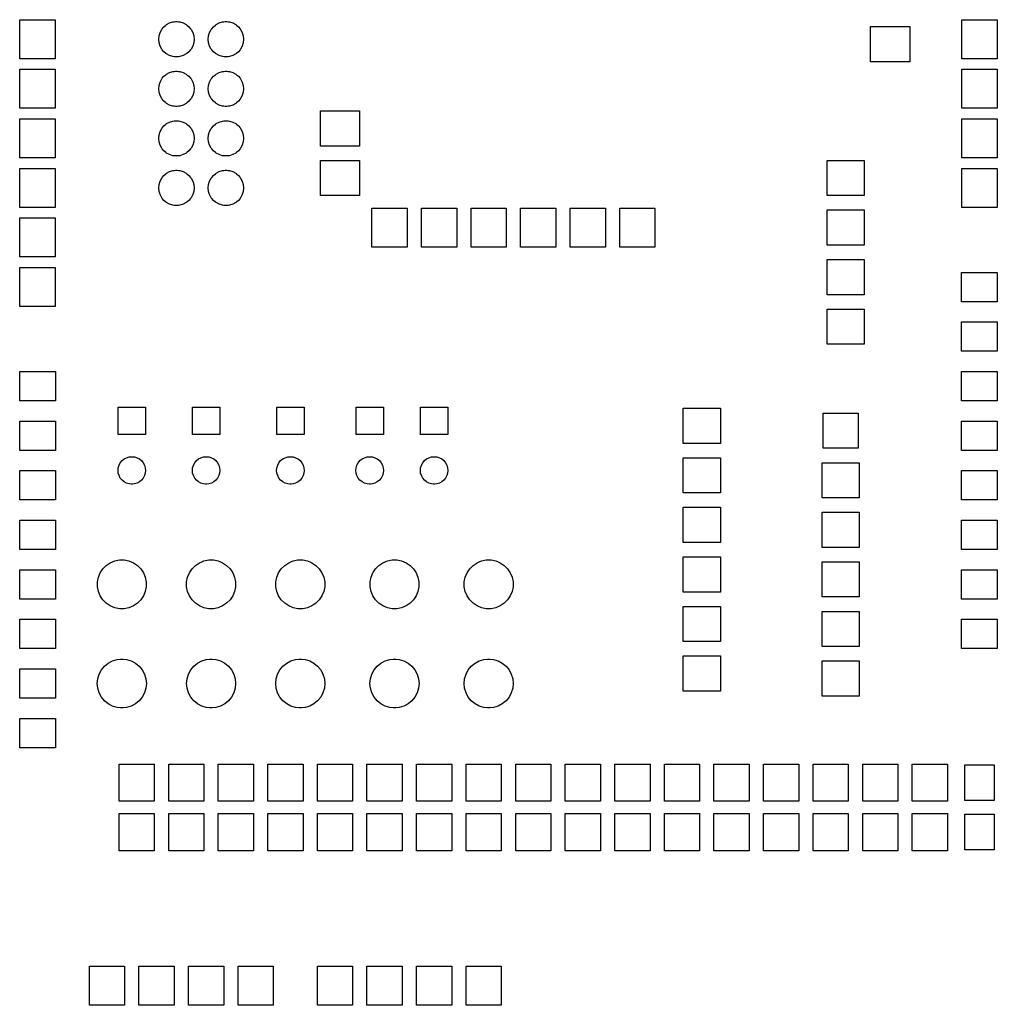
# Model space of a CAD drawing. Extents: x 98 to 148, y -146 to -44.
# Drawn here: x 97.9 to 148, y -146.3 to -95.8 of the extents above; entities that cross this region are included whole.
import ezdxf

# ---------------------------------------------------------------- set-up
doc = ezdxf.new("R2010")
doc.units = 0
doc.header["$MEASUREMENT"] = 0
doc.layers.add('BLACK', color=7, linetype='CONTINUOUS')

msp = doc.modelspace()

# ---------------------------------------------------------------- linework, layer by layer
at = {"layer": 'BLACK', "linetype": 'CONTINUOUS'}
for p, q in [((97.905, -97.775), (97.905, -95.773)), ((97.905, -95.773), (99.707, -95.773)), ((99.707, -95.773), (99.707, -97.775)), ((105.415, -96.0212), (105.572, -95.9376)), ((105.572, -95.9376), (105.741, -95.886)), ((105.741, -95.886), (105.808, -95.8795)), ((105.808, -95.8795), (105.874, -95.873)), ((105.874, -95.873), (105.962, -95.873)), ((105.962, -95.873), (106.028, -95.8795)), ((106.028, -95.8795), (106.095, -95.886)), ((106.095, -95.886), (106.264, -95.9376)), ((106.264, -95.9376), (106.421, -96.0212)), ((107.955, -96.0212), (108.112, -95.9376)), ((108.112, -95.9376), (108.281, -95.886)), ((108.281, -95.886), (108.348, -95.8795)), ((108.348, -95.8795), (108.414, -95.873)), ((108.414, -95.873), (108.502, -95.873)), ((108.502, -95.873), (108.568, -95.8795)), ((108.568, -95.8795), (108.635, -95.886)), ((108.635, -95.886), (108.804, -95.9376)), ((108.804, -95.9376), (108.961, -96.0212)), ((146.165, -97.775), (146.165, -95.773)), ((146.165, -95.773), (147.967, -95.773)), ((147.967, -95.773), (147.967, -97.775)), ((105.03, -96.5974), (105.082, -96.4275)), ((105.082, -96.4275), (105.165, -96.271)), ((105.165, -96.271), (105.195, -96.2353)), ((105.195, -96.2353), (105.278, -96.1338)), ((105.278, -96.1338), (105.379, -96.0506)), ((105.379, -96.0506), (105.415, -96.0212)), ((106.421, -96.0212), (106.457, -96.0506)), ((106.457, -96.0506), (106.558, -96.1338)), ((106.558, -96.1338), (106.641, -96.2353)), ((106.641, -96.2353), (106.671, -96.271)), ((106.671, -96.271), (106.754, -96.4275)), ((106.754, -96.4275), (106.806, -96.5974)), ((107.57, -96.5974), (107.622, -96.4275)), ((107.622, -96.4275), (107.705, -96.271)), ((107.705, -96.271), (107.735, -96.2353)), ((107.735, -96.2353), (107.818, -96.1338)), ((107.818, -96.1338), (107.919, -96.0506)), ((107.919, -96.0506), (107.955, -96.0212)), ((108.961, -96.0212), (108.997, -96.0506)), ((108.997, -96.0506), (109.098, -96.1338)), ((109.098, -96.1338), (109.181, -96.2353)), ((109.181, -96.2353), (109.211, -96.271)), ((109.211, -96.271), (109.294, -96.4275)), ((109.294, -96.4275), (109.346, -96.5974)), ((141.493, -97.929), (141.493, -96.127)), ((141.493, -96.127), (143.495, -96.127)), ((143.495, -96.127), (143.495, -97.929)), ((105.013, -96.774), (105.03, -96.5974)), ((105.03, -96.9506), (105.013, -96.774)), ((105.082, -97.1205), (105.03, -96.9506)), ((106.806, -96.9506), (106.754, -97.1205)), ((106.806, -96.5974), (106.823, -96.774)), ((106.823, -96.774), (106.806, -96.9506)), ((107.553, -96.774), (107.57, -96.5974)), ((107.57, -96.9506), (107.553, -96.774)), ((107.622, -97.1205), (107.57, -96.9506)), ((109.346, -96.9506), (109.294, -97.1205)), ((109.346, -96.5974), (109.363, -96.774)), ((109.363, -96.774), (109.346, -96.9506)), ((105.165, -97.277), (105.082, -97.1205)), ((105.195, -97.3127), (105.165, -97.277)), ((105.278, -97.4142), (105.195, -97.3127)), ((105.379, -97.4974), (105.278, -97.4142)), ((106.558, -97.4142), (106.457, -97.4974)), ((106.641, -97.3127), (106.558, -97.4142)), ((106.671, -97.277), (106.641, -97.3127)), ((106.754, -97.1205), (106.671, -97.277)), ((107.705, -97.277), (107.622, -97.1205)), ((107.735, -97.3127), (107.705, -97.277)), ((107.818, -97.4142), (107.735, -97.3127)), ((107.919, -97.4974), (107.818, -97.4142)), ((109.098, -97.4142), (108.997, -97.4974)), ((109.181, -97.3127), (109.098, -97.4142)), ((109.211, -97.277), (109.181, -97.3127)), ((109.294, -97.1205), (109.211, -97.277)), ((99.707, -97.775), (97.905, -97.775)), ((105.415, -97.5268), (105.379, -97.4974)), ((105.572, -97.6104), (105.415, -97.5268)), ((105.741, -97.662), (105.572, -97.6104)), ((105.808, -97.6685), (105.741, -97.662)), ((105.874, -97.675), (105.808, -97.6685)), ((105.962, -97.675), (105.874, -97.675)), ((106.028, -97.6685), (105.962, -97.675)), ((106.095, -97.662), (106.028, -97.6685)), ((106.264, -97.6104), (106.095, -97.662)), ((106.421, -97.5268), (106.264, -97.6104)), ((106.457, -97.4974), (106.421, -97.5268)), ((107.955, -97.5268), (107.919, -97.4974)), ((108.112, -97.6104), (107.955, -97.5268)), ((108.281, -97.662), (108.112, -97.6104)), ((108.348, -97.6685), (108.281, -97.662)), ((108.414, -97.675), (108.348, -97.6685)), ((108.502, -97.675), (108.414, -97.675)), ((108.568, -97.6685), (108.502, -97.675)), ((108.635, -97.662), (108.568, -97.6685)), ((108.804, -97.6104), (108.635, -97.662)), ((108.961, -97.5268), (108.804, -97.6104)), ((108.997, -97.4974), (108.961, -97.5268)), ((143.495, -97.929), (141.493, -97.929)), ((147.967, -97.775), (146.165, -97.775)), ((97.905, -100.315), (97.905, -98.313)), ((97.905, -98.313), (99.707, -98.313)), ((99.707, -98.313), (99.707, -100.315)), ((105.415, -98.5612), (105.572, -98.4776)), ((105.572, -98.4776), (105.741, -98.426)), ((105.741, -98.426), (105.808, -98.4195)), ((105.808, -98.4195), (105.874, -98.413)), ((105.874, -98.413), (105.962, -98.413)), ((105.962, -98.413), (106.028, -98.4195)), ((106.028, -98.4195), (106.095, -98.426)), ((106.095, -98.426), (106.264, -98.4776)), ((106.264, -98.4776), (106.421, -98.5612)), ((107.955, -98.5612), (108.112, -98.4776)), ((108.112, -98.4776), (108.281, -98.426)), ((108.281, -98.426), (108.348, -98.4195)), ((108.348, -98.4195), (108.414, -98.413)), ((108.414, -98.413), (108.502, -98.413)), ((108.502, -98.413), (108.568, -98.4195)), ((108.568, -98.4195), (108.635, -98.426)), ((108.635, -98.426), (108.804, -98.4776)), ((108.804, -98.4776), (108.961, -98.5612)), ((146.165, -100.315), (146.165, -98.313)), ((146.165, -98.313), (147.967, -98.313)), ((147.967, -98.313), (147.967, -100.315)), ((105.03, -99.1374), (105.082, -98.9675)), ((105.082, -98.9675), (105.165, -98.811)), ((105.165, -98.811), (105.195, -98.7753)), ((105.195, -98.7753), (105.278, -98.6738)), ((105.278, -98.6738), (105.379, -98.5906)), ((105.379, -98.5906), (105.415, -98.5612)), ((106.421, -98.5612), (106.457, -98.5906)), ((106.457, -98.5906), (106.558, -98.6738)), ((106.558, -98.6738), (106.641, -98.7753)), ((106.641, -98.7753), (106.671, -98.811)), ((106.671, -98.811), (106.754, -98.9675)), ((106.754, -98.9675), (106.806, -99.1374)), ((107.57, -99.1374), (107.622, -98.9675)), ((107.622, -98.9675), (107.705, -98.811)), ((107.705, -98.811), (107.735, -98.7753)), ((107.735, -98.7753), (107.818, -98.6738)), ((107.818, -98.6738), (107.919, -98.5906)), ((107.919, -98.5906), (107.955, -98.5612)), ((108.961, -98.5612), (108.997, -98.5906)), ((108.997, -98.5906), (109.098, -98.6738)), ((109.098, -98.6738), (109.181, -98.7753)), ((109.181, -98.7753), (109.211, -98.811)), ((109.211, -98.811), (109.294, -98.9675)), ((109.294, -98.9675), (109.346, -99.1374)), ((105.013, -99.314), (105.03, -99.1374)), ((105.03, -99.4906), (105.013, -99.314)), ((105.082, -99.6605), (105.03, -99.4906)), ((106.806, -99.4906), (106.754, -99.6605)), ((106.806, -99.1374), (106.823, -99.314)), ((106.823, -99.314), (106.806, -99.4906)), ((107.553, -99.314), (107.57, -99.1374)), ((107.57, -99.4906), (107.553, -99.314)), ((107.622, -99.6605), (107.57, -99.4906)), ((109.346, -99.4906), (109.294, -99.6605)), ((109.346, -99.1374), (109.363, -99.314)), ((109.363, -99.314), (109.346, -99.4906)), ((105.165, -99.817), (105.082, -99.6605)), ((105.195, -99.8527), (105.165, -99.817)), ((105.278, -99.9542), (105.195, -99.8527)), ((105.379, -100.037), (105.278, -99.9542)), ((106.558, -99.9542), (106.457, -100.037)), ((106.641, -99.8527), (106.558, -99.9542)), ((106.671, -99.817), (106.641, -99.8527)), ((106.754, -99.6605), (106.671, -99.817)), ((107.705, -99.817), (107.622, -99.6605)), ((107.735, -99.8527), (107.705, -99.817)), ((107.818, -99.9542), (107.735, -99.8527)), ((107.919, -100.037), (107.818, -99.9542)), ((109.098, -99.9542), (108.997, -100.037)), ((109.181, -99.8527), (109.098, -99.9542)), ((109.211, -99.817), (109.181, -99.8527)), ((109.294, -99.6605), (109.211, -99.817)), ((99.707, -100.315), (97.905, -100.315)), ((105.415, -100.067), (105.379, -100.037)), ((105.572, -100.15), (105.415, -100.067)), ((105.741, -100.202), (105.572, -100.15)), ((105.808, -100.208), (105.741, -100.202)), ((105.874, -100.215), (105.808, -100.208)), ((105.962, -100.215), (105.874, -100.215)), ((106.028, -100.208), (105.962, -100.215)), ((106.095, -100.202), (106.028, -100.208)), ((106.264, -100.15), (106.095, -100.202)), ((106.421, -100.067), (106.264, -100.15)), ((106.457, -100.037), (106.421, -100.067)), ((107.955, -100.067), (107.919, -100.037)), ((108.112, -100.15), (107.955, -100.067)), ((108.281, -100.202), (108.112, -100.15)), ((108.348, -100.208), (108.281, -100.202)), ((108.414, -100.215), (108.348, -100.208)), ((108.502, -100.215), (108.414, -100.215)), ((108.568, -100.208), (108.502, -100.215)), ((108.635, -100.202), (108.568, -100.208)), ((108.804, -100.15), (108.635, -100.202)), ((108.961, -100.067), (108.804, -100.15)), ((108.997, -100.037), (108.961, -100.067)), ((113.299, -102.247), (113.299, -100.445)), ((113.299, -100.445), (115.301, -100.445)), ((115.301, -100.445), (115.301, -102.247)), ((147.967, -100.315), (146.165, -100.315)), ((97.905, -102.855), (97.905, -100.853)), ((97.905, -100.853), (99.707, -100.853)), ((99.707, -100.853), (99.707, -102.855)), ((105.415, -101.101), (105.572, -101.018)), ((105.572, -101.018), (105.741, -100.966)), ((105.741, -100.966), (105.808, -100.96)), ((105.808, -100.96), (105.874, -100.953)), ((105.874, -100.953), (105.962, -100.953)), ((105.962, -100.953), (106.028, -100.96)), ((106.028, -100.96), (106.095, -100.966)), ((106.095, -100.966), (106.264, -101.018)), ((106.264, -101.018), (106.421, -101.101)), ((107.955, -101.101), (108.112, -101.018)), ((108.112, -101.018), (108.281, -100.966)), ((108.281, -100.966), (108.348, -100.96)), ((108.348, -100.96), (108.414, -100.953)), ((108.414, -100.953), (108.502, -100.953)), ((108.502, -100.953), (108.568, -100.96)), ((108.568, -100.96), (108.635, -100.966)), ((108.635, -100.966), (108.804, -101.018)), ((108.804, -101.018), (108.961, -101.101)), ((146.165, -102.855), (146.165, -100.853)), ((146.165, -100.853), (147.967, -100.853)), ((147.967, -100.853), (147.967, -102.855)), ((105.03, -101.677), (105.082, -101.508)), ((105.082, -101.508), (105.165, -101.351)), ((105.165, -101.351), (105.195, -101.315)), ((105.195, -101.315), (105.278, -101.214)), ((105.278, -101.214), (105.379, -101.131)), ((105.379, -101.131), (105.415, -101.101)), ((106.421, -101.101), (106.457, -101.131)), ((106.457, -101.131), (106.558, -101.214)), ((106.558, -101.214), (106.641, -101.315)), ((106.641, -101.315), (106.671, -101.351)), ((106.671, -101.351), (106.754, -101.508)), ((106.754, -101.508), (106.806, -101.677)), ((107.57, -101.677), (107.622, -101.508)), ((107.622, -101.508), (107.705, -101.351)), ((107.705, -101.351), (107.735, -101.315)), ((107.735, -101.315), (107.818, -101.214)), ((107.818, -101.214), (107.919, -101.131)), ((107.919, -101.131), (107.955, -101.101)), ((108.961, -101.101), (108.997, -101.131)), ((108.997, -101.131), (109.098, -101.214)), ((109.098, -101.214), (109.181, -101.315)), ((109.181, -101.315), (109.211, -101.351)), ((109.211, -101.351), (109.294, -101.508)), ((109.294, -101.508), (109.346, -101.677)), ((105.013, -101.854), (105.03, -101.677)), ((105.03, -102.031), (105.013, -101.854)), ((105.082, -102.2), (105.03, -102.031)), ((106.806, -102.031), (106.754, -102.2)), ((106.806, -101.677), (106.823, -101.854)), ((106.823, -101.854), (106.806, -102.031)), ((107.553, -101.854), (107.57, -101.677)), ((107.57, -102.031), (107.553, -101.854)), ((107.622, -102.2), (107.57, -102.031)), ((109.346, -102.031), (109.294, -102.2)), ((109.346, -101.677), (109.363, -101.854)), ((109.363, -101.854), (109.346, -102.031)), ((105.165, -102.357), (105.082, -102.2)), ((105.195, -102.393), (105.165, -102.357)), ((105.278, -102.494), (105.195, -102.393)), ((105.379, -102.577), (105.278, -102.494)), ((106.558, -102.494), (106.457, -102.577)), ((106.641, -102.393), (106.558, -102.494)), ((106.671, -102.357), (106.641, -102.393)), ((106.754, -102.2), (106.671, -102.357)), ((107.705, -102.357), (107.622, -102.2)), ((107.735, -102.393), (107.705, -102.357)), ((107.818, -102.494), (107.735, -102.393)), ((107.919, -102.577), (107.818, -102.494)), ((109.098, -102.494), (108.997, -102.577)), ((109.181, -102.393), (109.098, -102.494)), ((109.211, -102.357), (109.181, -102.393)), ((109.294, -102.2), (109.211, -102.357)), ((115.301, -102.247), (113.299, -102.247)), ((99.707, -102.855), (97.905, -102.855)), ((105.415, -102.607), (105.379, -102.577)), ((105.572, -102.69), (105.415, -102.607)), ((105.741, -102.742), (105.572, -102.69)), ((105.808, -102.748), (105.741, -102.742)), ((105.874, -102.755), (105.808, -102.748)), ((105.962, -102.755), (105.874, -102.755)), ((106.028, -102.748), (105.962, -102.755)), ((106.095, -102.742), (106.028, -102.748)), ((106.264, -102.69), (106.095, -102.742)), ((106.421, -102.607), (106.264, -102.69)), ((106.457, -102.577), (106.421, -102.607)), ((107.955, -102.607), (107.919, -102.577)), ((108.112, -102.69), (107.955, -102.607)), ((108.281, -102.742), (108.112, -102.69)), ((108.348, -102.748), (108.281, -102.742)), ((108.414, -102.755), (108.348, -102.748)), ((108.502, -102.755), (108.414, -102.755)), ((108.568, -102.748), (108.502, -102.755)), ((108.635, -102.742), (108.568, -102.748)), ((108.804, -102.69), (108.635, -102.742)), ((108.961, -102.607), (108.804, -102.69)), ((108.997, -102.577), (108.961, -102.607)), ((113.299, -104.787), (113.299, -102.985)), ((113.299, -102.985), (115.301, -102.985)), ((115.301, -102.985), (115.301, -104.787)), ((139.257, -104.787), (139.257, -102.985)), ((139.257, -102.985), (141.159, -102.985)), ((141.159, -102.985), (141.159, -104.787)), ((147.967, -102.855), (146.165, -102.855)), ((97.905, -105.395), (97.905, -103.393)), ((97.905, -103.393), (99.707, -103.393)), ((99.707, -103.393), (99.707, -105.395)), ((105.572, -103.558), (105.741, -103.506)), ((105.741, -103.506), (105.808, -103.5)), ((105.808, -103.5), (105.874, -103.493)), ((105.874, -103.493), (105.962, -103.493)), ((105.962, -103.493), (106.028, -103.5)), ((106.028, -103.5), (106.095, -103.506)), ((106.095, -103.506), (106.264, -103.558)), ((108.112, -103.558), (108.281, -103.506)), ((108.281, -103.506), (108.348, -103.5)), ((108.348, -103.5), (108.414, -103.493)), ((108.414, -103.493), (108.502, -103.493)), ((108.502, -103.493), (108.568, -103.5)), ((108.568, -103.5), (108.635, -103.506)), ((108.635, -103.506), (108.804, -103.558)), ((146.165, -105.395), (146.165, -103.393)), ((146.165, -103.393), (147.967, -103.393)), ((147.967, -103.393), (147.967, -105.395)), ((105.03, -104.217), (105.082, -104.048)), ((105.082, -104.048), (105.165, -103.891)), ((105.165, -103.891), (105.195, -103.855)), ((105.195, -103.855), (105.278, -103.754)), ((105.278, -103.754), (105.379, -103.671)), ((105.379, -103.671), (105.415, -103.641)), ((105.415, -103.641), (105.572, -103.558)), ((106.264, -103.558), (106.421, -103.641)), ((106.421, -103.641), (106.457, -103.671)), ((106.457, -103.671), (106.558, -103.754)), ((106.558, -103.754), (106.641, -103.855)), ((106.641, -103.855), (106.671, -103.891)), ((106.671, -103.891), (106.754, -104.048)), ((106.754, -104.048), (106.806, -104.217)), ((107.57, -104.217), (107.622, -104.048)), ((107.622, -104.048), (107.705, -103.891)), ((107.705, -103.891), (107.735, -103.855)), ((107.735, -103.855), (107.818, -103.754)), ((107.818, -103.754), (107.919, -103.671)), ((107.919, -103.671), (107.955, -103.641)), ((107.955, -103.641), (108.112, -103.558)), ((108.804, -103.558), (108.961, -103.641)), ((108.961, -103.641), (108.997, -103.671)), ((108.997, -103.671), (109.098, -103.754)), ((109.098, -103.754), (109.181, -103.855)), ((109.181, -103.855), (109.211, -103.891)), ((109.211, -103.891), (109.294, -104.048)), ((109.294, -104.048), (109.346, -104.217)), ((105.013, -104.394), (105.03, -104.217)), ((105.03, -104.571), (105.013, -104.394)), ((106.806, -104.217), (106.823, -104.394)), ((106.823, -104.394), (106.806, -104.571)), ((107.553, -104.394), (107.57, -104.217)), ((107.57, -104.571), (107.553, -104.394)), ((109.346, -104.217), (109.363, -104.394)), ((109.363, -104.394), (109.346, -104.571)), ((105.082, -104.74), (105.03, -104.571)), ((105.165, -104.897), (105.082, -104.74)), ((105.195, -104.933), (105.165, -104.897)), ((105.278, -105.034), (105.195, -104.933)), ((105.379, -105.117), (105.278, -105.034)), ((106.558, -105.034), (106.457, -105.117)), ((106.641, -104.933), (106.558, -105.034)), ((106.671, -104.897), (106.641, -104.933)), ((106.754, -104.74), (106.671, -104.897)), ((106.806, -104.571), (106.754, -104.74)), ((107.622, -104.74), (107.57, -104.571)), ((107.705, -104.897), (107.622, -104.74)), ((107.735, -104.933), (107.705, -104.897)), ((107.818, -105.034), (107.735, -104.933)), ((107.919, -105.117), (107.818, -105.034)), ((109.098, -105.034), (108.997, -105.117)), ((109.181, -104.933), (109.098, -105.034)), ((109.211, -104.897), (109.181, -104.933)), ((109.294, -104.74), (109.211, -104.897)), ((109.346, -104.571), (109.294, -104.74)), ((115.301, -104.787), (113.299, -104.787)), ((141.159, -104.787), (139.257, -104.787)), ((99.707, -105.395), (97.905, -105.395)), ((105.415, -105.147), (105.379, -105.117)), ((105.572, -105.23), (105.415, -105.147)), ((105.741, -105.282), (105.572, -105.23)), ((105.808, -105.288), (105.741, -105.282)), ((105.874, -105.295), (105.808, -105.288)), ((105.962, -105.295), (105.874, -105.295)), ((106.028, -105.288), (105.962, -105.295)), ((106.095, -105.282), (106.028, -105.288)), ((106.264, -105.23), (106.095, -105.282)), ((106.421, -105.147), (106.264, -105.23)), ((106.457, -105.117), (106.421, -105.147)), ((107.955, -105.147), (107.919, -105.117)), ((108.112, -105.23), (107.955, -105.147)), ((108.281, -105.282), (108.112, -105.23)), ((108.348, -105.288), (108.281, -105.282)), ((108.414, -105.295), (108.348, -105.288)), ((108.502, -105.295), (108.414, -105.295)), ((108.568, -105.288), (108.502, -105.295)), ((108.635, -105.282), (108.568, -105.288)), ((108.804, -105.23), (108.635, -105.282)), ((108.961, -105.147), (108.804, -105.23)), ((108.997, -105.117), (108.961, -105.147)), ((115.939, -107.427), (115.939, -105.425)), ((115.939, -105.425), (117.741, -105.425)), ((117.741, -105.425), (117.741, -107.427)), ((118.479, -107.427), (118.479, -105.425)), ((118.479, -105.425), (120.281, -105.425)), ((120.281, -105.425), (120.281, -107.427)), ((121.019, -107.427), (121.019, -105.425)), ((121.019, -105.425), (122.821, -105.425)), ((122.821, -105.425), (122.821, -107.427)), ((123.559, -107.427), (123.559, -105.425)), ((123.559, -105.425), (125.361, -105.425)), ((125.361, -105.425), (125.361, -107.427)), ((126.099, -107.427), (126.099, -105.425)), ((126.099, -105.425), (127.901, -105.425)), ((127.901, -105.425), (127.901, -107.427)), ((128.639, -107.427), (128.639, -105.425)), ((128.639, -105.425), (130.441, -105.425)), ((130.441, -105.425), (130.441, -107.427)), ((139.257, -107.327), (139.257, -105.525)), ((139.257, -105.525), (141.159, -105.525)), ((141.159, -105.525), (141.159, -107.327)), ((147.967, -105.395), (146.165, -105.395)), ((97.905, -107.935), (97.905, -105.933)), ((97.905, -105.933), (99.707, -105.933)), ((99.707, -105.933), (99.707, -107.935)), ((117.741, -107.427), (115.939, -107.427)), ((120.281, -107.427), (118.479, -107.427)), ((122.821, -107.427), (121.019, -107.427)), ((125.361, -107.427), (123.559, -107.427)), ((127.901, -107.427), (126.099, -107.427)), ((130.441, -107.427), (128.639, -107.427)), ((141.159, -107.327), (139.257, -107.327)), ((99.707, -107.935), (97.905, -107.935)), ((139.257, -109.867), (139.257, -108.065)), ((139.257, -108.065), (141.159, -108.065)), ((141.159, -108.065), (141.159, -109.867)), ((97.905, -110.475), (97.905, -108.473)), ((97.905, -108.473), (99.707, -108.473)), ((99.707, -108.473), (99.707, -110.475)), ((146.151, -110.225), (146.151, -108.723)), ((146.151, -108.723), (147.981, -108.723)), ((147.981, -108.723), (147.981, -110.225)), ((141.159, -109.867), (139.257, -109.867)), ((99.707, -110.475), (97.905, -110.475)), ((139.257, -112.407), (139.257, -110.605)), ((139.257, -110.605), (141.159, -110.605)), ((141.159, -110.605), (141.159, -112.407)), ((147.981, -110.225), (146.151, -110.225)), ((146.151, -112.765), (146.151, -111.263)), ((146.151, -111.263), (147.981, -111.263)), ((147.981, -111.263), (147.981, -112.765)), ((141.159, -112.407), (139.257, -112.407)), ((147.981, -112.765), (146.151, -112.765)), ((97.8914, -115.305), (97.8914, -113.803)), ((97.8914, -113.803), (99.7206, -113.803)), ((99.7206, -113.803), (99.7206, -115.305)), ((146.151, -115.305), (146.151, -113.803)), ((146.151, -113.803), (147.981, -113.803)), ((147.981, -113.803), (147.981, -115.305)), ((99.7206, -115.305), (97.8914, -115.305)), ((102.931, -117.033), (102.931, -115.631)), ((102.931, -115.631), (104.333, -115.631)), ((104.333, -115.631), (104.333, -117.033)), ((106.741, -117.033), (106.741, -115.631)), ((106.741, -115.631), (108.143, -115.631)), ((108.143, -115.631), (108.143, -117.033)), ((111.059, -117.033), (111.059, -115.631)), ((111.059, -115.631), (112.461, -115.631)), ((112.461, -115.631), (112.461, -117.033)), ((115.123, -117.033), (115.123, -115.631)), ((115.123, -115.631), (116.525, -115.631)), ((116.525, -115.631), (116.525, -117.033)), ((118.425, -117.033), (118.425, -115.631)), ((118.425, -115.631), (119.827, -115.631)), ((119.827, -115.631), (119.827, -117.033)), ((147.981, -115.305), (146.151, -115.305)), ((131.891, -117.487), (131.891, -115.685)), ((131.891, -115.685), (133.793, -115.685)), ((133.793, -115.685), (133.793, -117.487)), ((139.053, -117.741), (139.053, -115.939)), ((139.053, -115.939), (140.855, -115.939)), ((140.855, -115.939), (140.855, -117.741)), ((97.8914, -117.845), (97.8914, -116.343)), ((97.8914, -116.343), (99.7206, -116.343)), ((99.7206, -116.343), (99.7206, -117.845)), ((146.151, -117.845), (146.151, -116.343)), ((146.151, -116.343), (147.981, -116.343)), ((147.981, -116.343), (147.981, -117.845)), ((104.333, -117.033), (102.931, -117.033)), ((108.143, -117.033), (106.741, -117.033)), ((112.461, -117.033), (111.059, -117.033)), ((116.525, -117.033), (115.123, -117.033)), ((119.827, -117.033), (118.425, -117.033)), ((133.793, -117.487), (131.891, -117.487)), ((99.7206, -117.845), (97.8914, -117.845)), ((103.362, -118.221), (103.495, -118.181)), ((103.495, -118.181), (103.598, -118.171)), ((103.598, -118.171), (103.666, -118.171)), ((103.666, -118.171), (103.769, -118.181)), ((103.769, -118.181), (103.902, -118.221)), ((107.172, -118.221), (107.305, -118.181)), ((107.305, -118.181), (107.408, -118.171)), ((107.408, -118.171), (107.476, -118.171)), ((107.476, -118.171), (107.579, -118.181)), ((107.579, -118.181), (107.712, -118.221)), ((111.49, -118.221), (111.623, -118.181)), ((111.623, -118.181), (111.726, -118.171)), ((111.726, -118.171), (111.794, -118.171)), ((111.794, -118.171), (111.897, -118.181)), ((111.897, -118.181), (112.03, -118.221)), ((115.554, -118.221), (115.687, -118.181)), ((115.687, -118.181), (115.79, -118.171)), ((115.79, -118.171), (115.858, -118.171)), ((115.858, -118.171), (115.961, -118.181)), ((115.961, -118.181), (116.094, -118.221)), ((118.856, -118.221), (118.989, -118.181)), ((118.989, -118.181), (119.092, -118.171)), ((119.092, -118.171), (119.16, -118.171)), ((119.16, -118.171), (119.263, -118.181)), ((119.263, -118.181), (119.396, -118.221)), ((140.855, -117.741), (139.053, -117.741)), ((147.981, -117.845), (146.151, -117.845)), ((102.941, -118.735), (102.981, -118.602)), ((102.981, -118.602), (103.046, -118.481)), ((103.046, -118.481), (103.134, -118.374)), ((103.134, -118.374), (103.241, -118.286)), ((103.241, -118.286), (103.362, -118.221)), ((103.241, -118.286), (103.241, -118.286)), ((103.241, -118.286), (103.241, -118.286)), ((103.362, -118.221), (103.362, -118.221)), ((103.902, -118.221), (103.902, -118.221)), ((103.902, -118.221), (104.023, -118.286)), ((104.023, -118.286), (104.023, -118.286)), ((104.023, -118.286), (104.023, -118.286)), ((104.023, -118.286), (104.13, -118.374)), ((104.13, -118.374), (104.218, -118.481)), ((104.218, -118.481), (104.283, -118.602)), ((104.283, -118.602), (104.323, -118.735)), ((106.751, -118.735), (106.791, -118.602)), ((106.791, -118.602), (106.856, -118.481)), ((106.856, -118.481), (106.944, -118.374)), ((106.944, -118.374), (107.051, -118.286)), ((107.051, -118.286), (107.172, -118.221)), ((107.051, -118.286), (107.051, -118.286)), ((107.051, -118.286), (107.051, -118.286)), ((107.172, -118.221), (107.172, -118.221)), ((107.712, -118.221), (107.712, -118.221)), ((107.712, -118.221), (107.833, -118.286)), ((107.833, -118.286), (107.833, -118.286)), ((107.833, -118.286), (107.833, -118.286)), ((107.833, -118.286), (107.94, -118.374)), ((107.94, -118.374), (108.028, -118.481)), ((108.028, -118.481), (108.093, -118.602)), ((108.093, -118.602), (108.133, -118.735)), ((111.069, -118.735), (111.109, -118.602)), ((111.109, -118.602), (111.174, -118.481)), ((111.174, -118.481), (111.262, -118.374)), ((111.262, -118.374), (111.369, -118.286)), ((111.369, -118.286), (111.49, -118.221)), ((111.369, -118.286), (111.369, -118.286)), ((111.369, -118.286), (111.369, -118.286)), ((111.49, -118.221), (111.49, -118.221)), ((112.03, -118.221), (112.03, -118.221)), ((112.03, -118.221), (112.151, -118.286)), ((112.151, -118.286), (112.151, -118.286)), ((112.151, -118.286), (112.151, -118.286)), ((112.151, -118.286), (112.258, -118.374)), ((112.258, -118.374), (112.346, -118.481)), ((112.346, -118.481), (112.411, -118.602)), ((112.411, -118.602), (112.451, -118.735)), ((115.133, -118.735), (115.173, -118.602)), ((115.173, -118.602), (115.238, -118.481)), ((115.238, -118.481), (115.326, -118.374)), ((115.326, -118.374), (115.433, -118.286)), ((115.433, -118.286), (115.554, -118.221)), ((115.433, -118.286), (115.433, -118.286)), ((115.433, -118.286), (115.433, -118.286)), ((115.554, -118.221), (115.554, -118.221)), ((116.094, -118.221), (116.094, -118.221)), ((116.094, -118.221), (116.215, -118.286)), ((116.215, -118.286), (116.215, -118.286)), ((116.215, -118.286), (116.215, -118.286)), ((116.215, -118.286), (116.322, -118.374)), ((116.322, -118.374), (116.41, -118.481)), ((116.41, -118.481), (116.475, -118.602)), ((116.475, -118.602), (116.515, -118.735)), ((118.435, -118.735), (118.475, -118.602)), ((118.475, -118.602), (118.54, -118.481)), ((118.54, -118.481), (118.628, -118.374)), ((118.628, -118.374), (118.735, -118.286)), ((118.735, -118.286), (118.856, -118.221)), ((118.735, -118.286), (118.735, -118.286)), ((118.735, -118.286), (118.735, -118.286)), ((118.856, -118.221), (118.856, -118.221)), ((119.396, -118.221), (119.396, -118.221)), ((119.396, -118.221), (119.517, -118.286)), ((119.517, -118.286), (119.517, -118.286)), ((119.517, -118.286), (119.517, -118.286)), ((119.517, -118.286), (119.624, -118.374)), ((119.624, -118.374), (119.712, -118.481)), ((119.712, -118.481), (119.777, -118.602)), ((119.777, -118.602), (119.817, -118.735)), ((131.891, -120.027), (131.891, -118.225)), ((131.891, -118.225), (133.793, -118.225)), ((133.793, -118.225), (133.793, -120.027)), ((139.003, -120.281), (139.003, -118.479)), ((139.003, -118.479), (140.905, -118.479)), ((140.905, -118.479), (140.905, -120.281)), ((97.8914, -120.385), (97.8914, -118.883)), ((97.8914, -118.883), (99.7206, -118.883)), ((99.7206, -118.883), (99.7206, -120.385)), ((102.928, -118.872), (102.941, -118.735)), ((102.941, -119.009), (102.928, -118.872)), ((102.981, -119.142), (102.941, -119.009)), ((103.046, -119.263), (102.981, -119.142)), ((102.981, -119.142), (102.981, -119.142)), ((104.283, -119.142), (104.218, -119.263)), ((104.323, -119.009), (104.283, -119.142)), ((104.283, -119.142), (104.283, -119.142)), ((104.323, -118.735), (104.336, -118.872)), ((104.336, -118.872), (104.323, -119.009)), ((106.738, -118.872), (106.751, -118.735)), ((106.751, -119.009), (106.738, -118.872)), ((106.791, -119.142), (106.751, -119.009)), ((106.856, -119.263), (106.791, -119.142)), ((106.791, -119.142), (106.791, -119.142)), ((108.093, -119.142), (108.028, -119.263)), ((108.133, -119.009), (108.093, -119.142)), ((108.093, -119.142), (108.093, -119.142)), ((108.133, -118.735), (108.146, -118.872)), ((108.146, -118.872), (108.133, -119.009)), ((111.056, -118.872), (111.069, -118.735)), ((111.069, -119.009), (111.056, -118.872)), ((111.109, -119.142), (111.069, -119.009)), ((111.174, -119.263), (111.109, -119.142)), ((111.109, -119.142), (111.109, -119.142)), ((112.411, -119.142), (112.346, -119.263)), ((112.451, -119.009), (112.411, -119.142)), ((112.411, -119.142), (112.411, -119.142)), ((112.451, -118.735), (112.464, -118.872)), ((112.464, -118.872), (112.451, -119.009)), ((115.12, -118.872), (115.133, -118.735)), ((115.133, -119.009), (115.12, -118.872)), ((115.173, -119.142), (115.133, -119.009)), ((115.238, -119.263), (115.173, -119.142)), ((115.173, -119.142), (115.173, -119.142)), ((116.475, -119.142), (116.41, -119.263)), ((116.515, -119.009), (116.475, -119.142)), ((116.475, -119.142), (116.475, -119.142)), ((116.515, -118.735), (116.528, -118.872)), ((116.528, -118.872), (116.515, -119.009)), ((118.422, -118.872), (118.435, -118.735)), ((118.435, -119.009), (118.422, -118.872)), ((118.475, -119.142), (118.435, -119.009)), ((118.54, -119.263), (118.475, -119.142)), ((118.475, -119.142), (118.475, -119.142)), ((119.777, -119.142), (119.712, -119.263)), ((119.817, -119.009), (119.777, -119.142)), ((119.777, -119.142), (119.777, -119.142)), ((119.817, -118.735), (119.83, -118.872)), ((119.83, -118.872), (119.817, -119.009)), ((146.151, -120.385), (146.151, -118.883)), ((146.151, -118.883), (147.981, -118.883)), ((147.981, -118.883), (147.981, -120.385)), ((103.134, -119.37), (103.046, -119.263)), ((103.241, -119.458), (103.134, -119.37)), ((103.362, -119.523), (103.241, -119.458)), ((103.495, -119.563), (103.362, -119.523)), ((103.362, -119.523), (103.362, -119.523)), ((103.598, -119.573), (103.495, -119.563)), ((103.666, -119.573), (103.598, -119.573)), ((103.769, -119.563), (103.666, -119.573)), ((103.902, -119.523), (103.769, -119.563)), ((104.023, -119.458), (103.902, -119.523)), ((103.902, -119.523), (103.902, -119.523)), ((104.13, -119.37), (104.023, -119.458)), ((104.218, -119.263), (104.13, -119.37)), ((106.944, -119.37), (106.856, -119.263)), ((107.051, -119.458), (106.944, -119.37)), ((107.172, -119.523), (107.051, -119.458)), ((107.305, -119.563), (107.172, -119.523)), ((107.172, -119.523), (107.172, -119.523)), ((107.408, -119.573), (107.305, -119.563)), ((107.476, -119.573), (107.408, -119.573)), ((107.579, -119.563), (107.476, -119.573)), ((107.712, -119.523), (107.579, -119.563)), ((107.833, -119.458), (107.712, -119.523)), ((107.712, -119.523), (107.712, -119.523)), ((107.94, -119.37), (107.833, -119.458)), ((108.028, -119.263), (107.94, -119.37)), ((111.262, -119.37), (111.174, -119.263)), ((111.369, -119.458), (111.262, -119.37)), ((111.49, -119.523), (111.369, -119.458)), ((111.623, -119.563), (111.49, -119.523)), ((111.49, -119.523), (111.49, -119.523)), ((111.726, -119.573), (111.623, -119.563)), ((111.794, -119.573), (111.726, -119.573)), ((111.897, -119.563), (111.794, -119.573)), ((112.03, -119.523), (111.897, -119.563)), ((112.151, -119.458), (112.03, -119.523)), ((112.03, -119.523), (112.03, -119.523)), ((112.258, -119.37), (112.151, -119.458)), ((112.346, -119.263), (112.258, -119.37)), ((115.326, -119.37), (115.238, -119.263)), ((115.433, -119.458), (115.326, -119.37)), ((115.554, -119.523), (115.433, -119.458)), ((115.687, -119.563), (115.554, -119.523)), ((115.554, -119.523), (115.554, -119.523)), ((115.79, -119.573), (115.687, -119.563)), ((115.858, -119.573), (115.79, -119.573)), ((115.961, -119.563), (115.858, -119.573)), ((116.094, -119.523), (115.961, -119.563)), ((116.215, -119.458), (116.094, -119.523)), ((116.094, -119.523), (116.094, -119.523)), ((116.322, -119.37), (116.215, -119.458)), ((116.41, -119.263), (116.322, -119.37)), ((118.628, -119.37), (118.54, -119.263)), ((118.735, -119.458), (118.628, -119.37)), ((118.856, -119.523), (118.735, -119.458)), ((118.989, -119.563), (118.856, -119.523)), ((118.856, -119.523), (118.856, -119.523)), ((119.092, -119.573), (118.989, -119.563)), ((119.16, -119.573), (119.092, -119.573)), ((119.263, -119.563), (119.16, -119.573)), ((119.396, -119.523), (119.263, -119.563)), ((119.517, -119.458), (119.396, -119.523)), ((119.396, -119.523), (119.396, -119.523)), ((119.624, -119.37), (119.517, -119.458)), ((119.712, -119.263), (119.624, -119.37)), ((133.793, -120.027), (131.891, -120.027)), ((99.7206, -120.385), (97.8914, -120.385)), ((140.905, -120.281), (139.003, -120.281)), ((147.981, -120.385), (146.151, -120.385)), ((131.891, -122.567), (131.891, -120.765)), ((131.891, -120.765), (133.793, -120.765)), ((133.793, -120.765), (133.793, -122.567)), ((139.003, -122.821), (139.003, -121.019)), ((139.003, -121.019), (140.905, -121.019)), ((140.905, -121.019), (140.905, -122.821)), ((97.8914, -122.925), (97.8914, -121.423)), ((97.8914, -121.423), (99.7206, -121.423)), ((99.7206, -121.423), (99.7206, -122.925)), ((146.151, -122.925), (146.151, -121.423)), ((146.151, -121.423), (147.981, -121.423)), ((147.981, -121.423), (147.981, -122.925)), ((133.793, -122.567), (131.891, -122.567)), ((99.7206, -122.925), (97.8914, -122.925)), ((140.905, -122.821), (139.003, -122.821)), ((147.981, -122.925), (146.151, -122.925)), ((102.152, -123.917), (102.327, -123.742)), ((102.327, -123.742), (102.531, -123.605)), ((102.531, -123.605), (102.643, -123.559)), ((102.643, -123.559), (102.759, -123.511)), ((102.759, -123.511), (103.001, -123.463)), ((103.001, -123.463), (103.247, -123.463)), ((103.247, -123.463), (103.489, -123.511)), ((103.489, -123.511), (103.605, -123.559)), ((103.605, -123.559), (103.717, -123.605)), ((103.717, -123.605), (103.921, -123.742)), ((103.921, -123.742), (104.096, -123.917)), ((106.724, -123.917), (106.899, -123.742)), ((106.899, -123.742), (107.103, -123.605)), ((107.103, -123.605), (107.215, -123.559)), ((107.215, -123.559), (107.331, -123.511)), ((107.331, -123.511), (107.573, -123.463)), ((107.573, -123.463), (107.819, -123.463)), ((107.819, -123.463), (108.061, -123.511)), ((108.061, -123.511), (108.177, -123.559)), ((108.177, -123.559), (108.289, -123.605)), ((108.289, -123.605), (108.493, -123.742)), ((108.493, -123.742), (108.668, -123.917)), ((111.296, -123.917), (111.471, -123.742)), ((111.471, -123.742), (111.675, -123.605)), ((111.675, -123.605), (111.787, -123.559)), ((111.787, -123.559), (111.903, -123.511)), ((111.903, -123.511), (112.145, -123.463)), ((112.145, -123.463), (112.391, -123.463)), ((112.391, -123.463), (112.633, -123.511)), ((112.633, -123.511), (112.749, -123.559)), ((112.749, -123.559), (112.861, -123.605)), ((112.861, -123.605), (113.065, -123.742)), ((113.065, -123.742), (113.24, -123.917)), ((116.122, -123.917), (116.297, -123.742)), ((116.297, -123.742), (116.501, -123.605)), ((116.501, -123.605), (116.613, -123.559)), ((116.613, -123.559), (116.729, -123.511)), ((116.729, -123.511), (116.971, -123.463)), ((116.971, -123.463), (117.217, -123.463)), ((117.217, -123.463), (117.459, -123.511)), ((117.459, -123.511), (117.575, -123.559)), ((117.575, -123.559), (117.687, -123.605)), ((117.687, -123.605), (117.891, -123.742)), ((117.891, -123.742), (118.066, -123.917)), ((120.948, -123.917), (121.123, -123.742)), ((121.123, -123.742), (121.327, -123.605)), ((121.327, -123.605), (121.439, -123.559)), ((121.439, -123.559), (121.555, -123.511)), ((121.555, -123.511), (121.797, -123.463)), ((121.797, -123.463), (122.043, -123.463)), ((122.043, -123.463), (122.285, -123.511)), ((122.285, -123.511), (122.401, -123.559)), ((122.401, -123.559), (122.513, -123.605)), ((122.513, -123.605), (122.717, -123.742)), ((122.717, -123.742), (122.892, -123.917)), ((131.891, -125.107), (131.891, -123.305)), ((131.891, -123.305), (133.793, -123.305)), ((133.793, -123.305), (133.793, -125.107)), ((139.003, -125.361), (139.003, -123.559)), ((139.003, -123.559), (140.905, -123.559)), ((140.905, -123.559), (140.905, -125.361)), ((97.8914, -125.465), (97.8914, -123.963)), ((97.8914, -123.963), (99.7206, -123.963)), ((99.7206, -123.963), (99.7206, -125.465)), ((101.921, -124.349), (102.015, -124.121)), ((102.015, -124.121), (102.152, -123.917)), ((104.096, -123.917), (104.233, -124.121)), ((104.233, -124.121), (104.327, -124.349)), ((106.493, -124.349), (106.587, -124.121)), ((106.587, -124.121), (106.724, -123.917)), ((108.668, -123.917), (108.805, -124.121)), ((108.805, -124.121), (108.899, -124.349)), ((111.065, -124.349), (111.159, -124.121)), ((111.159, -124.121), (111.296, -123.917)), ((113.24, -123.917), (113.377, -124.121)), ((113.377, -124.121), (113.471, -124.349)), ((115.891, -124.349), (115.985, -124.121)), ((115.985, -124.121), (116.122, -123.917)), ((118.066, -123.917), (118.203, -124.121)), ((118.203, -124.121), (118.297, -124.349)), ((120.717, -124.349), (120.811, -124.121)), ((120.811, -124.121), (120.948, -123.917)), ((122.892, -123.917), (123.029, -124.121)), ((123.029, -124.121), (123.123, -124.349)), ((146.151, -125.465), (146.151, -123.963)), ((146.151, -123.963), (147.981, -123.963)), ((147.981, -123.963), (147.981, -125.465)), ((101.873, -124.591), (101.921, -124.349)), ((101.873, -124.837), (101.873, -124.591)), ((104.327, -124.349), (104.375, -124.591)), ((104.375, -124.591), (104.375, -124.837)), ((106.445, -124.591), (106.493, -124.349)), ((106.445, -124.837), (106.445, -124.591)), ((108.899, -124.349), (108.947, -124.591)), ((108.947, -124.591), (108.947, -124.837)), ((111.017, -124.591), (111.065, -124.349)), ((111.017, -124.837), (111.017, -124.591)), ((113.471, -124.349), (113.519, -124.591)), ((113.519, -124.591), (113.519, -124.837)), ((115.843, -124.591), (115.891, -124.349)), ((115.843, -124.837), (115.843, -124.591)), ((118.297, -124.349), (118.345, -124.591)), ((118.345, -124.591), (118.345, -124.837)), ((120.669, -124.591), (120.717, -124.349)), ((120.669, -124.837), (120.669, -124.591)), ((123.123, -124.349), (123.171, -124.591)), ((123.171, -124.591), (123.171, -124.837)), ((101.921, -125.079), (101.873, -124.837)), ((102.015, -125.307), (101.921, -125.079)), ((104.327, -125.079), (104.233, -125.307)), ((104.375, -124.837), (104.327, -125.079)), ((106.493, -125.079), (106.445, -124.837)), ((106.587, -125.307), (106.493, -125.079)), ((108.899, -125.079), (108.805, -125.307)), ((108.947, -124.837), (108.899, -125.079)), ((111.065, -125.079), (111.017, -124.837)), ((111.159, -125.307), (111.065, -125.079)), ((113.471, -125.079), (113.377, -125.307)), ((113.519, -124.837), (113.471, -125.079)), ((115.891, -125.079), (115.843, -124.837)), ((115.985, -125.307), (115.891, -125.079)), ((118.297, -125.079), (118.203, -125.307)), ((118.345, -124.837), (118.297, -125.079)), ((120.717, -125.079), (120.669, -124.837)), ((120.811, -125.307), (120.717, -125.079)), ((123.123, -125.079), (123.029, -125.307)), ((123.171, -124.837), (123.123, -125.079)), ((133.793, -125.107), (131.891, -125.107)), ((99.7206, -125.465), (97.8914, -125.465)), ((102.152, -125.511), (102.015, -125.307)), ((102.327, -125.686), (102.152, -125.511)), ((102.531, -125.823), (102.327, -125.686)), ((103.921, -125.686), (103.717, -125.823)), ((104.096, -125.511), (103.921, -125.686)), ((104.233, -125.307), (104.096, -125.511)), ((106.724, -125.511), (106.587, -125.307)), ((106.899, -125.686), (106.724, -125.511)), ((107.103, -125.823), (106.899, -125.686)), ((108.493, -125.686), (108.289, -125.823)), ((108.668, -125.511), (108.493, -125.686)), ((108.805, -125.307), (108.668, -125.511)), ((111.296, -125.511), (111.159, -125.307)), ((111.471, -125.686), (111.296, -125.511)), ((111.675, -125.823), (111.471, -125.686)), ((113.065, -125.686), (112.861, -125.823)), ((113.24, -125.511), (113.065, -125.686)), ((113.377, -125.307), (113.24, -125.511)), ((116.122, -125.511), (115.985, -125.307)), ((116.297, -125.686), (116.122, -125.511)), ((116.501, -125.823), (116.297, -125.686)), ((117.891, -125.686), (117.687, -125.823)), ((118.066, -125.511), (117.891, -125.686)), ((118.203, -125.307), (118.066, -125.511)), ((120.948, -125.511), (120.811, -125.307)), ((121.123, -125.686), (120.948, -125.511)), ((121.327, -125.823), (121.123, -125.686)), ((122.717, -125.686), (122.513, -125.823)), ((122.892, -125.511), (122.717, -125.686)), ((123.029, -125.307), (122.892, -125.511)), ((140.905, -125.361), (139.003, -125.361)), ((147.981, -125.465), (146.151, -125.465)), ((102.759, -125.917), (102.531, -125.823)), ((102.531, -125.823), (102.531, -125.823)), ((102.531, -125.823), (102.531, -125.823)), ((103.001, -125.965), (102.759, -125.917)), ((103.247, -125.965), (103.001, -125.965)), ((103.489, -125.917), (103.247, -125.965)), ((103.717, -125.823), (103.489, -125.917)), ((103.717, -125.823), (103.717, -125.823)), ((103.717, -125.823), (103.717, -125.823)), ((107.331, -125.917), (107.103, -125.823)), ((107.103, -125.823), (107.103, -125.823)), ((107.103, -125.823), (107.103, -125.823)), ((107.573, -125.965), (107.331, -125.917)), ((107.819, -125.965), (107.573, -125.965)), ((108.061, -125.917), (107.819, -125.965)), ((108.289, -125.823), (108.061, -125.917)), ((108.289, -125.823), (108.289, -125.823)), ((108.289, -125.823), (108.289, -125.823)), ((111.903, -125.917), (111.675, -125.823)), ((111.675, -125.823), (111.675, -125.823)), ((111.675, -125.823), (111.675, -125.823)), ((112.145, -125.965), (111.903, -125.917)), ((112.391, -125.965), (112.145, -125.965)), ((112.633, -125.917), (112.391, -125.965)), ((112.861, -125.823), (112.633, -125.917)), ((112.861, -125.823), (112.861, -125.823)), ((112.861, -125.823), (112.861, -125.823)), ((116.729, -125.917), (116.501, -125.823)), ((116.501, -125.823), (116.501, -125.823)), ((116.501, -125.823), (116.501, -125.823)), ((116.971, -125.965), (116.729, -125.917)), ((117.217, -125.965), (116.971, -125.965)), ((117.459, -125.917), (117.217, -125.965)), ((117.687, -125.823), (117.459, -125.917)), ((117.687, -125.823), (117.687, -125.823)), ((117.687, -125.823), (117.687, -125.823)), ((121.555, -125.917), (121.327, -125.823)), ((121.327, -125.823), (121.327, -125.823)), ((121.327, -125.823), (121.327, -125.823)), ((121.797, -125.965), (121.555, -125.917)), ((122.043, -125.965), (121.797, -125.965)), ((122.285, -125.917), (122.043, -125.965)), ((122.513, -125.823), (122.285, -125.917)), ((122.513, -125.823), (122.513, -125.823)), ((122.513, -125.823), (122.513, -125.823)), ((131.891, -127.647), (131.891, -125.845)), ((131.891, -125.845), (133.793, -125.845)), ((133.793, -125.845), (133.793, -127.647)), ((139.003, -127.901), (139.003, -126.099)), ((139.003, -126.099), (140.905, -126.099)), ((140.905, -126.099), (140.905, -127.901)), ((97.8914, -128.005), (97.8914, -126.503)), ((97.8914, -126.503), (99.7206, -126.503)), ((99.7206, -126.503), (99.7206, -128.005)), ((146.151, -128.005), (146.151, -126.503)), ((146.151, -126.503), (147.981, -126.503)), ((147.981, -126.503), (147.981, -128.005)), ((133.793, -127.647), (131.891, -127.647)), ((99.7206, -128.005), (97.8914, -128.005)), ((140.905, -127.901), (139.003, -127.901)), ((147.981, -128.005), (146.151, -128.005)), ((102.235, -128.905), (102.426, -128.749)), ((102.426, -128.749), (102.643, -128.633)), ((102.643, -128.633), (102.879, -128.561)), ((102.879, -128.561), (103.063, -128.543)), ((103.063, -128.543), (103.185, -128.543)), ((103.185, -128.543), (103.369, -128.561)), ((103.369, -128.561), (103.605, -128.633)), ((103.605, -128.633), (103.822, -128.749)), ((103.822, -128.749), (104.013, -128.905)), ((106.807, -128.905), (106.998, -128.749)), ((106.998, -128.749), (107.215, -128.633)), ((107.215, -128.633), (107.451, -128.561)), ((107.451, -128.561), (107.635, -128.543)), ((107.635, -128.543), (107.757, -128.543)), ((107.757, -128.543), (107.941, -128.561)), ((107.941, -128.561), (108.177, -128.633)), ((108.177, -128.633), (108.394, -128.749)), ((108.394, -128.749), (108.585, -128.905)), ((111.379, -128.905), (111.57, -128.749)), ((111.57, -128.749), (111.787, -128.633)), ((111.787, -128.633), (112.023, -128.561)), ((112.023, -128.561), (112.207, -128.543)), ((112.207, -128.543), (112.329, -128.543)), ((112.329, -128.543), (112.513, -128.561)), ((112.513, -128.561), (112.749, -128.633)), ((112.749, -128.633), (112.966, -128.749)), ((112.966, -128.749), (113.157, -128.905)), ((116.205, -128.905), (116.396, -128.749)), ((116.396, -128.749), (116.613, -128.633)), ((116.613, -128.633), (116.849, -128.561)), ((116.849, -128.561), (117.033, -128.543)), ((117.033, -128.543), (117.155, -128.543)), ((117.155, -128.543), (117.339, -128.561)), ((117.339, -128.561), (117.575, -128.633)), ((117.575, -128.633), (117.792, -128.749)), ((117.792, -128.749), (117.983, -128.905)), ((121.031, -128.905), (121.222, -128.749)), ((121.222, -128.749), (121.439, -128.633)), ((121.439, -128.633), (121.675, -128.561)), ((121.675, -128.561), (121.859, -128.543)), ((121.859, -128.543), (121.981, -128.543)), ((121.981, -128.543), (122.165, -128.561)), ((122.165, -128.561), (122.401, -128.633)), ((122.401, -128.633), (122.618, -128.749)), ((122.618, -128.749), (122.809, -128.905)), ((131.891, -130.187), (131.891, -128.385)), ((131.891, -128.385), (133.793, -128.385)), ((133.793, -128.385), (133.793, -130.187)), ((139.003, -130.441), (139.003, -128.639)), ((139.003, -128.639), (140.905, -128.639)), ((140.905, -128.639), (140.905, -130.441)), ((97.8914, -130.545), (97.8914, -129.043)), ((97.8914, -129.043), (99.7206, -129.043)), ((99.7206, -129.043), (99.7206, -130.545)), ((101.891, -129.549), (101.963, -129.313)), ((101.963, -129.313), (102.079, -129.096)), ((102.079, -129.096), (102.235, -128.905)), ((104.013, -128.905), (104.169, -129.096)), ((104.169, -129.096), (104.285, -129.313)), ((104.285, -129.313), (104.357, -129.549)), ((106.463, -129.549), (106.535, -129.313)), ((106.535, -129.313), (106.651, -129.096)), ((106.651, -129.096), (106.807, -128.905)), ((108.585, -128.905), (108.741, -129.096)), ((108.741, -129.096), (108.857, -129.313)), ((108.857, -129.313), (108.929, -129.549)), ((111.035, -129.549), (111.107, -129.313)), ((111.107, -129.313), (111.223, -129.096)), ((111.223, -129.096), (111.379, -128.905)), ((113.157, -128.905), (113.313, -129.096)), ((113.313, -129.096), (113.429, -129.313)), ((113.429, -129.313), (113.501, -129.549)), ((115.861, -129.549), (115.933, -129.313)), ((115.933, -129.313), (116.049, -129.096)), ((116.049, -129.096), (116.205, -128.905)), ((117.983, -128.905), (118.139, -129.096)), ((118.139, -129.096), (118.255, -129.313)), ((118.255, -129.313), (118.327, -129.549)), ((120.687, -129.549), (120.759, -129.313)), ((120.759, -129.313), (120.875, -129.096)), ((120.875, -129.096), (121.031, -128.905)), ((122.809, -128.905), (122.965, -129.096)), ((122.965, -129.096), (123.081, -129.313)), ((123.081, -129.313), (123.153, -129.549)), ((101.867, -129.794), (101.891, -129.549)), ((101.891, -130.039), (101.867, -129.794)), ((104.357, -129.549), (104.381, -129.794)), ((104.381, -129.794), (104.357, -130.039)), ((106.439, -129.794), (106.463, -129.549)), ((106.463, -130.039), (106.439, -129.794)), ((108.929, -129.549), (108.953, -129.794)), ((108.953, -129.794), (108.929, -130.039)), ((111.011, -129.794), (111.035, -129.549)), ((111.035, -130.039), (111.011, -129.794)), ((113.501, -129.549), (113.525, -129.794)), ((113.525, -129.794), (113.501, -130.039)), ((115.837, -129.794), (115.861, -129.549)), ((115.861, -130.039), (115.837, -129.794)), ((118.327, -129.549), (118.351, -129.794)), ((118.351, -129.794), (118.327, -130.039)), ((120.663, -129.794), (120.687, -129.549)), ((120.687, -130.039), (120.663, -129.794)), ((123.153, -129.549), (123.177, -129.794)), ((123.177, -129.794), (123.153, -130.039)), ((101.963, -130.275), (101.891, -130.039)), ((102.079, -130.492), (101.963, -130.275)), ((104.285, -130.275), (104.169, -130.492)), ((104.357, -130.039), (104.285, -130.275)), ((106.535, -130.275), (106.463, -130.039)), ((106.651, -130.492), (106.535, -130.275)), ((108.857, -130.275), (108.741, -130.492)), ((108.929, -130.039), (108.857, -130.275)), ((111.107, -130.275), (111.035, -130.039)), ((111.223, -130.492), (111.107, -130.275)), ((113.429, -130.275), (113.313, -130.492)), ((113.501, -130.039), (113.429, -130.275)), ((115.933, -130.275), (115.861, -130.039)), ((116.049, -130.492), (115.933, -130.275)), ((118.255, -130.275), (118.139, -130.492)), ((118.327, -130.039), (118.255, -130.275)), ((120.759, -130.275), (120.687, -130.039)), ((120.875, -130.492), (120.759, -130.275)), ((123.081, -130.275), (122.965, -130.492)), ((123.153, -130.039), (123.081, -130.275)), ((133.793, -130.187), (131.891, -130.187)), ((99.7206, -130.545), (97.8914, -130.545)), ((102.235, -130.683), (102.079, -130.492)), ((102.426, -130.839), (102.235, -130.683)), ((104.013, -130.683), (103.822, -130.839)), ((104.169, -130.492), (104.013, -130.683)), ((106.807, -130.683), (106.651, -130.492)), ((106.998, -130.839), (106.807, -130.683)), ((108.585, -130.683), (108.394, -130.839)), ((108.741, -130.492), (108.585, -130.683)), ((111.379, -130.683), (111.223, -130.492)), ((111.57, -130.839), (111.379, -130.683)), ((113.157, -130.683), (112.966, -130.839)), ((113.313, -130.492), (113.157, -130.683)), ((116.205, -130.683), (116.049, -130.492)), ((116.396, -130.839), (116.205, -130.683)), ((117.983, -130.683), (117.792, -130.839)), ((118.139, -130.492), (117.983, -130.683)), ((121.031, -130.683), (120.875, -130.492)), ((121.222, -130.839), (121.031, -130.683)), ((122.809, -130.683), (122.618, -130.839)), ((122.965, -130.492), (122.809, -130.683)), ((140.905, -130.441), (139.003, -130.441)), ((102.643, -130.955), (102.426, -130.839)), ((102.879, -131.027), (102.643, -130.955)), ((103.063, -131.045), (102.879, -131.027)), ((103.185, -131.045), (103.063, -131.045)), ((103.369, -131.027), (103.185, -131.045)), ((103.605, -130.955), (103.369, -131.027)), ((103.822, -130.839), (103.605, -130.955)), ((107.215, -130.955), (106.998, -130.839)), ((107.451, -131.027), (107.215, -130.955)), ((107.635, -131.045), (107.451, -131.027)), ((107.757, -131.045), (107.635, -131.045)), ((107.941, -131.027), (107.757, -131.045)), ((108.177, -130.955), (107.941, -131.027)), ((108.394, -130.839), (108.177, -130.955)), ((111.787, -130.955), (111.57, -130.839)), ((112.023, -131.027), (111.787, -130.955)), ((112.207, -131.045), (112.023, -131.027)), ((112.329, -131.045), (112.207, -131.045)), ((112.513, -131.027), (112.329, -131.045)), ((112.749, -130.955), (112.513, -131.027)), ((112.966, -130.839), (112.749, -130.955)), ((116.613, -130.955), (116.396, -130.839)), ((116.849, -131.027), (116.613, -130.955)), ((117.033, -131.045), (116.849, -131.027)), ((117.155, -131.045), (117.033, -131.045)), ((117.339, -131.027), (117.155, -131.045)), ((117.575, -130.955), (117.339, -131.027)), ((117.792, -130.839), (117.575, -130.955)), ((121.439, -130.955), (121.222, -130.839)), ((121.675, -131.027), (121.439, -130.955)), ((121.859, -131.045), (121.675, -131.027)), ((121.981, -131.045), (121.859, -131.045)), ((122.165, -131.027), (121.981, -131.045)), ((122.401, -130.955), (122.165, -131.027)), ((122.618, -130.839), (122.401, -130.955)), ((97.8914, -133.085), (97.8914, -131.583)), ((97.8914, -131.583), (99.7206, -131.583)), ((99.7206, -131.583), (99.7206, -133.085)), ((99.7206, -133.085), (97.8914, -133.085)), ((102.985, -135.825), (102.985, -133.923)), ((102.985, -133.923), (104.787, -133.923)), ((104.787, -133.923), (104.787, -135.825)), ((105.525, -135.825), (105.525, -133.923)), ((105.525, -133.923), (107.327, -133.923)), ((107.327, -133.923), (107.327, -135.825)), ((108.065, -135.825), (108.065, -133.923)), ((108.065, -133.923), (109.867, -133.923)), ((109.867, -133.923), (109.867, -135.825)), ((110.605, -135.825), (110.605, -133.923)), ((110.605, -133.923), (112.407, -133.923)), ((112.407, -133.923), (112.407, -135.825)), ((113.145, -135.825), (113.145, -133.923)), ((113.145, -133.923), (114.947, -133.923)), ((114.947, -133.923), (114.947, -135.825)), ((115.685, -135.825), (115.685, -133.923)), ((115.685, -133.923), (117.487, -133.923)), ((117.487, -133.923), (117.487, -135.825)), ((118.225, -135.825), (118.225, -133.923)), ((118.225, -133.923), (120.027, -133.923)), ((120.027, -133.923), (120.027, -135.825)), ((120.765, -135.825), (120.765, -133.923)), ((120.765, -133.923), (122.567, -133.923)), ((122.567, -133.923), (122.567, -135.825)), ((123.305, -135.825), (123.305, -133.923)), ((123.305, -133.923), (125.107, -133.923)), ((125.107, -133.923), (125.107, -135.825)), ((125.845, -135.825), (125.845, -133.923)), ((125.845, -133.923), (127.647, -133.923)), ((127.647, -133.923), (127.647, -135.825)), ((128.385, -135.825), (128.385, -133.923)), ((128.385, -133.923), (130.187, -133.923)), ((130.187, -133.923), (130.187, -135.825)), ((130.925, -135.825), (130.925, -133.923)), ((130.925, -133.923), (132.727, -133.923)), ((132.727, -133.923), (132.727, -135.825)), ((133.465, -135.825), (133.465, -133.923)), ((133.465, -133.923), (135.267, -133.923)), ((135.267, -133.923), (135.267, -135.825)), ((136.005, -135.825), (136.005, -133.923)), ((136.005, -133.923), (137.807, -133.923)), ((137.807, -133.923), (137.807, -135.825)), ((138.545, -135.825), (138.545, -133.923)), ((138.545, -133.923), (140.347, -133.923)), ((140.347, -133.923), (140.347, -135.825)), ((141.085, -135.825), (141.085, -133.923)), ((141.085, -133.923), (142.887, -133.923)), ((142.887, -133.923), (142.887, -135.825)), ((143.625, -135.825), (143.625, -133.923)), ((143.625, -133.923), (145.427, -133.923)), ((145.427, -133.923), (145.427, -135.825)), ((146.315, -135.789), (146.315, -133.959)), ((146.315, -133.959), (147.817, -133.959)), ((147.817, -133.959), (147.817, -135.789)), ((104.787, -135.825), (102.985, -135.825)), ((107.327, -135.825), (105.525, -135.825)), ((109.867, -135.825), (108.065, -135.825)), ((112.407, -135.825), (110.605, -135.825)), ((114.947, -135.825), (113.145, -135.825)), ((117.487, -135.825), (115.685, -135.825)), ((120.027, -135.825), (118.225, -135.825)), ((122.567, -135.825), (120.765, -135.825)), ((125.107, -135.825), (123.305, -135.825)), ((127.647, -135.825), (125.845, -135.825)), ((130.187, -135.825), (128.385, -135.825)), ((132.727, -135.825), (130.925, -135.825)), ((135.267, -135.825), (133.465, -135.825)), ((137.807, -135.825), (136.005, -135.825)), ((140.347, -135.825), (138.545, -135.825)), ((142.887, -135.825), (141.085, -135.825)), ((145.427, -135.825), (143.625, -135.825)), ((147.817, -135.789), (146.315, -135.789)), ((102.985, -138.365), (102.985, -136.463)), ((102.985, -136.463), (104.787, -136.463)), ((104.787, -136.463), (104.787, -138.365)), ((105.525, -138.365), (105.525, -136.463)), ((105.525, -136.463), (107.327, -136.463)), ((107.327, -136.463), (107.327, -138.365)), ((108.065, -138.365), (108.065, -136.463)), ((108.065, -136.463), (109.867, -136.463)), ((109.867, -136.463), (109.867, -138.365)), ((110.605, -138.365), (110.605, -136.463)), ((110.605, -136.463), (112.407, -136.463)), ((112.407, -136.463), (112.407, -138.365)), ((113.145, -138.365), (113.145, -136.463)), ((113.145, -136.463), (114.947, -136.463)), ((114.947, -136.463), (114.947, -138.365)), ((115.685, -138.365), (115.685, -136.463)), ((115.685, -136.463), (117.487, -136.463)), ((117.487, -136.463), (117.487, -138.365)), ((118.225, -138.365), (118.225, -136.463)), ((118.225, -136.463), (120.027, -136.463)), ((120.027, -136.463), (120.027, -138.365)), ((120.765, -138.365), (120.765, -136.463)), ((120.765, -136.463), (122.567, -136.463)), ((122.567, -136.463), (122.567, -138.365)), ((123.305, -138.365), (123.305, -136.463)), ((123.305, -136.463), (125.107, -136.463)), ((125.107, -136.463), (125.107, -138.365)), ((125.845, -138.365), (125.845, -136.463)), ((125.845, -136.463), (127.647, -136.463)), ((127.647, -136.463), (127.647, -138.365)), ((128.385, -138.365), (128.385, -136.463)), ((128.385, -136.463), (130.187, -136.463)), ((130.187, -136.463), (130.187, -138.365)), ((130.925, -138.365), (130.925, -136.463)), ((130.925, -136.463), (132.727, -136.463)), ((132.727, -136.463), (132.727, -138.365)), ((133.465, -138.365), (133.465, -136.463)), ((133.465, -136.463), (135.267, -136.463)), ((135.267, -136.463), (135.267, -138.365)), ((136.005, -138.365), (136.005, -136.463)), ((136.005, -136.463), (137.807, -136.463)), ((137.807, -136.463), (137.807, -138.365)), ((138.545, -138.365), (138.545, -136.463)), ((138.545, -136.463), (140.347, -136.463)), ((140.347, -136.463), (140.347, -138.365)), ((141.085, -138.365), (141.085, -136.463)), ((141.085, -136.463), (142.887, -136.463)), ((142.887, -136.463), (142.887, -138.365)), ((143.625, -138.365), (143.625, -136.463)), ((143.625, -136.463), (145.427, -136.463)), ((145.427, -136.463), (145.427, -138.365)), ((146.315, -138.329), (146.315, -136.499)), ((146.315, -136.499), (147.817, -136.499)), ((147.817, -136.499), (147.817, -138.329)), ((104.787, -138.365), (102.985, -138.365)), ((107.327, -138.365), (105.525, -138.365)), ((109.867, -138.365), (108.065, -138.365)), ((112.407, -138.365), (110.605, -138.365)), ((114.947, -138.365), (113.145, -138.365)), ((117.487, -138.365), (115.685, -138.365)), ((120.027, -138.365), (118.225, -138.365)), ((122.567, -138.365), (120.765, -138.365)), ((125.107, -138.365), (123.305, -138.365)), ((127.647, -138.365), (125.845, -138.365)), ((130.187, -138.365), (128.385, -138.365)), ((132.727, -138.365), (130.925, -138.365)), ((135.267, -138.365), (133.465, -138.365)), ((137.807, -138.365), (136.005, -138.365)), ((140.347, -138.365), (138.545, -138.365)), ((142.887, -138.365), (141.085, -138.365)), ((145.427, -138.365), (143.625, -138.365)), ((147.817, -138.329), (146.315, -138.329)), ((101.461, -146.289), (101.461, -144.287)), ((101.461, -144.287), (103.263, -144.287)), ((103.263, -144.287), (103.263, -146.289)), ((104.001, -146.289), (104.001, -144.287)), ((104.001, -144.287), (105.803, -144.287)), ((105.803, -144.287), (105.803, -146.289)), ((106.541, -146.289), (106.541, -144.287)), ((106.541, -144.287), (108.343, -144.287)), ((108.343, -144.287), (108.343, -146.289)), ((109.081, -146.289), (109.081, -144.287)), ((109.081, -144.287), (110.883, -144.287)), ((110.883, -144.287), (110.883, -146.289)), ((113.145, -146.289), (113.145, -144.287)), ((113.145, -144.287), (114.947, -144.287)), ((114.947, -144.287), (114.947, -146.289)), ((115.685, -146.289), (115.685, -144.287)), ((115.685, -144.287), (117.487, -144.287)), ((117.487, -144.287), (117.487, -146.289)), ((118.225, -146.289), (118.225, -144.287)), ((118.225, -144.287), (120.027, -144.287)), ((120.027, -144.287), (120.027, -146.289)), ((120.765, -146.289), (120.765, -144.287)), ((120.765, -144.287), (122.567, -144.287)), ((122.567, -144.287), (122.567, -146.289)), ((103.263, -146.289), (101.461, -146.289)), ((105.803, -146.289), (104.001, -146.289)), ((108.343, -146.289), (106.541, -146.289)), ((110.883, -146.289), (109.081, -146.289)), ((114.947, -146.289), (113.145, -146.289)), ((117.487, -146.289), (115.685, -146.289)), ((120.027, -146.289), (118.225, -146.289)), ((122.567, -146.289), (120.765, -146.289))]:
    msp.add_line(p, q, dxfattribs=at)

doc.saveas('drawing.dxf')
